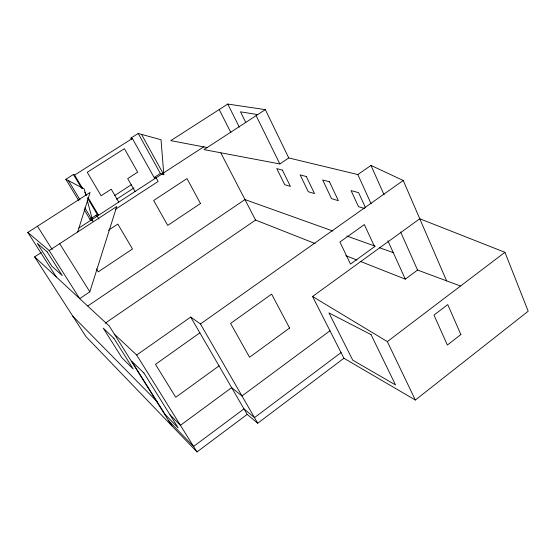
<?xml version="1.0" encoding="UTF-8"?>
<svg xmlns="http://www.w3.org/2000/svg" width="556" height="556" viewBox="0 0 556 556"><rect width="100%" height="100%" fill="white"/><g stroke="black" fill="none" stroke-linecap="round" stroke-linejoin="round"><path stroke-width="0.83" d="M77.694 231.998L90.065 192.459L27.8 232.429L56.239 276.902M49.185 250.527L79.703 298.635L89.836 291.817L116.767 206.484L49.185 250.527L27.8 232.429M415.346 400.035L528.2 311.214L504.938 252.306L419.766 218.758L312.555 296.487L343.921 358.245L415.346 400.035L387.337 341.599L312.555 296.487M387.337 341.599L504.938 252.306M114.341 334.114L136.679 355.048L190.708 317.059L247.17 414.387L257.713 423.22L343.921 358.245M341.05 352.594L254.481 417.619L243.98 408.882L193.578 446.461L168.69 420.725M41.137 252.619L34.604 256.872L85.881 336.477L196.984 451.938L247.17 414.387M360.218 261.355L405.303 279.147L417.563 270.049L460.333 285.965M329.979 330.792L241.999 395.976L231.657 387.65L180.429 425.333L169.983 414.741M219.036 365.89L175.752 397.29L155.485 364.347L199.861 332.829M190.708 317.059L200.452 323.967L403.232 180.485L446.6 280.856M288.752 157.946L265.344 109.643L204.01 149.613L279.842 163.944L288.752 157.946L357.842 174.556L370.991 165.417L403.232 180.485M105.209 323.217L255.565 220.051L315.141 243.563M87.848 305.939L244.967 199.569L332.974 231.067M108.378 230.281L117.809 224.075L132.495 248.97L98.273 271.842L96.473 268.923M115.349 209.369L158.14 181.451L156.104 177.795L154.61 177.218L160.357 173.479L163.798 174.751L161.038 139.737L138.215 133.461L130.938 138.062L131.779 139.577M84.137 209.64L89.947 219.266L97.314 214.477L98.593 215.228L87.931 197.38M78.862 228.064L91.191 220.044M91.858 219.606L203.989 146.631M114.501 195.642L131.265 184.78M116.586 199.208L134.031 187.879M265.344 109.643L227.758 104.062L170.789 140.633L207.152 147.555M78.778 200.751L65.83 179.275L73.413 174.48L74.608 175.07L132.363 138.486L154.77 178.664M257.72 114.605L240.491 111.819L245.808 122.501M130.938 138.062L132.363 138.486M364.527 208.472L358.481 206.672L351.072 190.604L358.592 192.654L365.334 207.374M346.833 236.029L375.356 246.238M379.428 247.691L393.28 252.653M345.728 255.635L357.001 260.083M65.83 179.275L84.199 188.894L85.958 195.483M95.931 215.374L97.203 216.131L98.954 219.05M89.947 219.266L92.769 221.017L87.278 200.424M34.604 256.872L109.261 326.018L171.957 425.931M72.78 316.142L157.091 401.661M37.454 226.229L52.208 249.568M59.68 243.688L89.836 291.817M136.679 355.048L196.984 451.938M68.478 180.665L79.96 199.736M84.818 207.812L92.769 221.017M73.413 174.48L81.822 188.553M87.57 198.179L97.314 214.477M74.608 175.07L82.601 188.456M84.825 192.174L86.597 195.149M118.755 202.106L111.235 189.207L101.095 195.747L87.257 172.29L124.419 148.688L137.666 172.151L127.692 178.587L135.066 191.486M200.452 323.967L257.713 423.22M138.215 133.461L160.357 173.479M141.502 134.364L163.798 174.751M220.871 152.997L255.565 220.051M219.203 109.56L230.907 132.627M227.758 104.062L239.33 127.136M256.142 115.634L279.842 163.944M357.842 174.556L371.088 203.739M387.914 240.817L405.303 279.147M370.991 165.417L384.05 194.746M400.626 232.005L417.563 270.049M460.861 334.552L447.365 345.033L433.972 315.085L447.761 304.577L460.861 334.552M289.579 328.04L249.554 357.258L230.601 323.425L271.627 294.124L289.579 328.04M374.556 246.683L350.509 264.079L339.924 241.999L364.347 224.589L374.556 246.683M200.48 203.517L167.731 225.416L153.664 200.501L186.983 178.587L200.48 203.517M329.479 181.784L322.682 179.97L331.515 198.645L338.354 200.681L329.479 181.784M282.399 170.108L276.77 168.593L284.721 184.71L290.399 186.406L282.399 170.108M306.335 176.544L300.129 174.876L308.267 191.723L314.515 193.585L306.335 176.544M371.04 334.608L328.937 312.896L352.74 360.163L395.524 384.94L371.04 334.608M47.163 251.847L37.266 243.347L51.826 266.171L62.209 275.512L47.163 251.847M113.869 338.277L103.27 328.179L122.098 357.988L133.169 368.941L113.869 338.277M143.921 373.013L131.661 361.122L165.09 414.422L178.177 427.856L143.921 373.013"/></g></svg>
